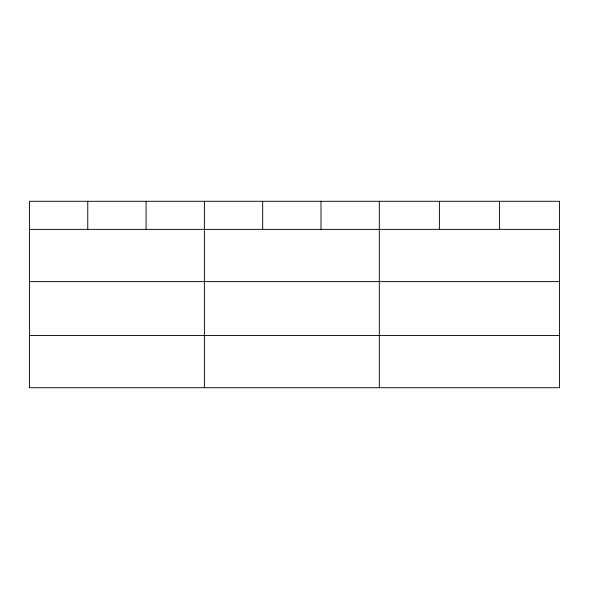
<?xml version="1.0" encoding="UTF-8"?>
<svg xmlns="http://www.w3.org/2000/svg" width="589" height="589" viewBox="0 0 589 589"><rect width="100%" height="100%" fill="white"/><g stroke="black" fill="none" stroke-linecap="round" stroke-linejoin="round"><path stroke-width="0.88" d="M559.55 281.623L559.55 201.283L29.45 201.283L29.45 387.717L559.55 387.717L559.55 281.623L29.45 281.623M29.45 229.371L559.55 229.371M29.45 335.465L559.55 335.465M499.472 201.283L499.472 229.371M439.394 201.283L439.394 229.371M379.316 201.283L379.316 387.717M321.005 201.283L321.005 229.371M262.694 201.283L262.694 229.371M204.383 201.283L204.383 387.717M146.072 201.283L146.072 229.371M87.761 201.283L87.761 229.371"/></g></svg>
